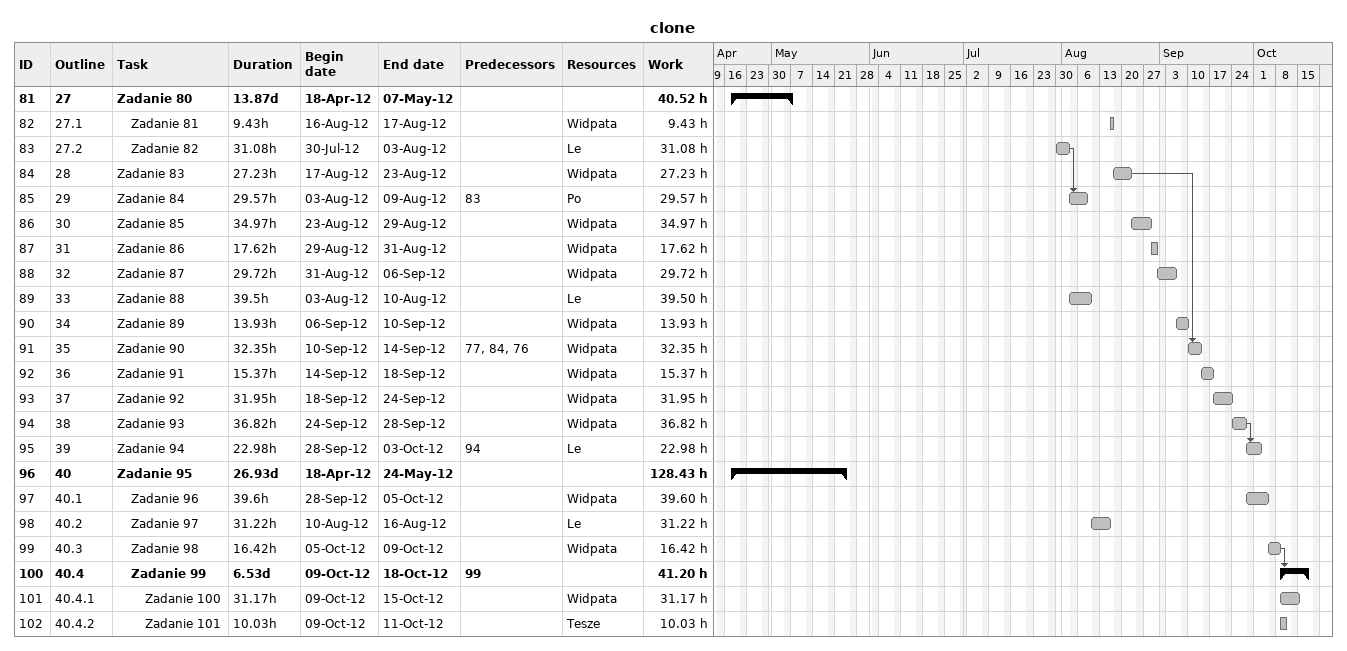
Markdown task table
clone

| ID | WBS | Task | Duration | Start | Finish | Predecessors | Resources | Work (h) |
|---|---|---|---|---|---|---|---|---|
| 81 | 27 | **Zadanie 80** | 13.87d | 2012-04-18 | 2012-05-07 |  |  | 40.52 |
| 82 | 27.1 | Zadanie 81 | 9.43h | 2012-08-16 | 2012-08-17 |  | Widpata | 9.43 |
| 83 | 27.2 | Zadanie 82 | 31.08h | 2012-07-30 | 2012-08-03 |  | Le | 31.08 |
| 84 | 28 | Zadanie 83 | 27.23h | 2012-08-17 | 2012-08-23 |  | Widpata | 27.23 |
| 85 | 29 | Zadanie 84 | 29.57h | 2012-08-03 | 2012-08-09 | 83 | Po | 29.57 |
| 86 | 30 | Zadanie 85 | 34.97h | 2012-08-23 | 2012-08-29 |  | Widpata | 34.97 |
| 87 | 31 | Zadanie 86 | 17.62h | 2012-08-29 | 2012-08-31 |  | Widpata | 17.62 |
| 88 | 32 | Zadanie 87 | 29.72h | 2012-08-31 | 2012-09-06 |  | Widpata | 29.72 |
| 89 | 33 | Zadanie 88 | 39.5h | 2012-08-03 | 2012-08-10 |  | Le | 39.50 |
| 90 | 34 | Zadanie 89 | 13.93h | 2012-09-06 | 2012-09-10 |  | Widpata | 13.93 |
| 91 | 35 | Zadanie 90 | 32.35h | 2012-09-10 | 2012-09-14 | 77, 84, 76 | Widpata | 32.35 |
| 92 | 36 | Zadanie 91 | 15.37h | 2012-09-14 | 2012-09-18 |  | Widpata | 15.37 |
| 93 | 37 | Zadanie 92 | 31.95h | 2012-09-18 | 2012-09-24 |  | Widpata | 31.95 |
| 94 | 38 | Zadanie 93 | 36.82h | 2012-09-24 | 2012-09-28 |  | Widpata | 36.82 |
| 95 | 39 | Zadanie 94 | 22.98h | 2012-09-28 | 2012-10-03 | 94 | Le | 22.98 |
| 96 | 40 | **Zadanie 95** | 26.93d | 2012-04-18 | 2012-05-24 |  |  | 128.43 |
| 97 | 40.1 | Zadanie 96 | 39.6h | 2012-09-28 | 2012-10-05 |  | Widpata | 39.60 |
| 98 | 40.2 | Zadanie 97 | 31.22h | 2012-08-10 | 2012-08-16 |  | Le | 31.22 |
| 99 | 40.3 | Zadanie 98 | 16.42h | 2012-10-05 | 2012-10-09 |  | Widpata | 16.42 |
| 100 | 40.4 | **Zadanie 99** | 6.53d | 2012-10-09 | 2012-10-18 | 99 |  | 41.20 |
| 101 | 40.4.1 | Zadanie 100 | 31.17h | 2012-10-09 | 2012-10-15 |  | Widpata | 31.17 |
| 102 | 40.4.2 | Zadanie 101 | 10.03h | 2012-10-09 | 2012-10-11 |  | Tesze | 10.03 |
